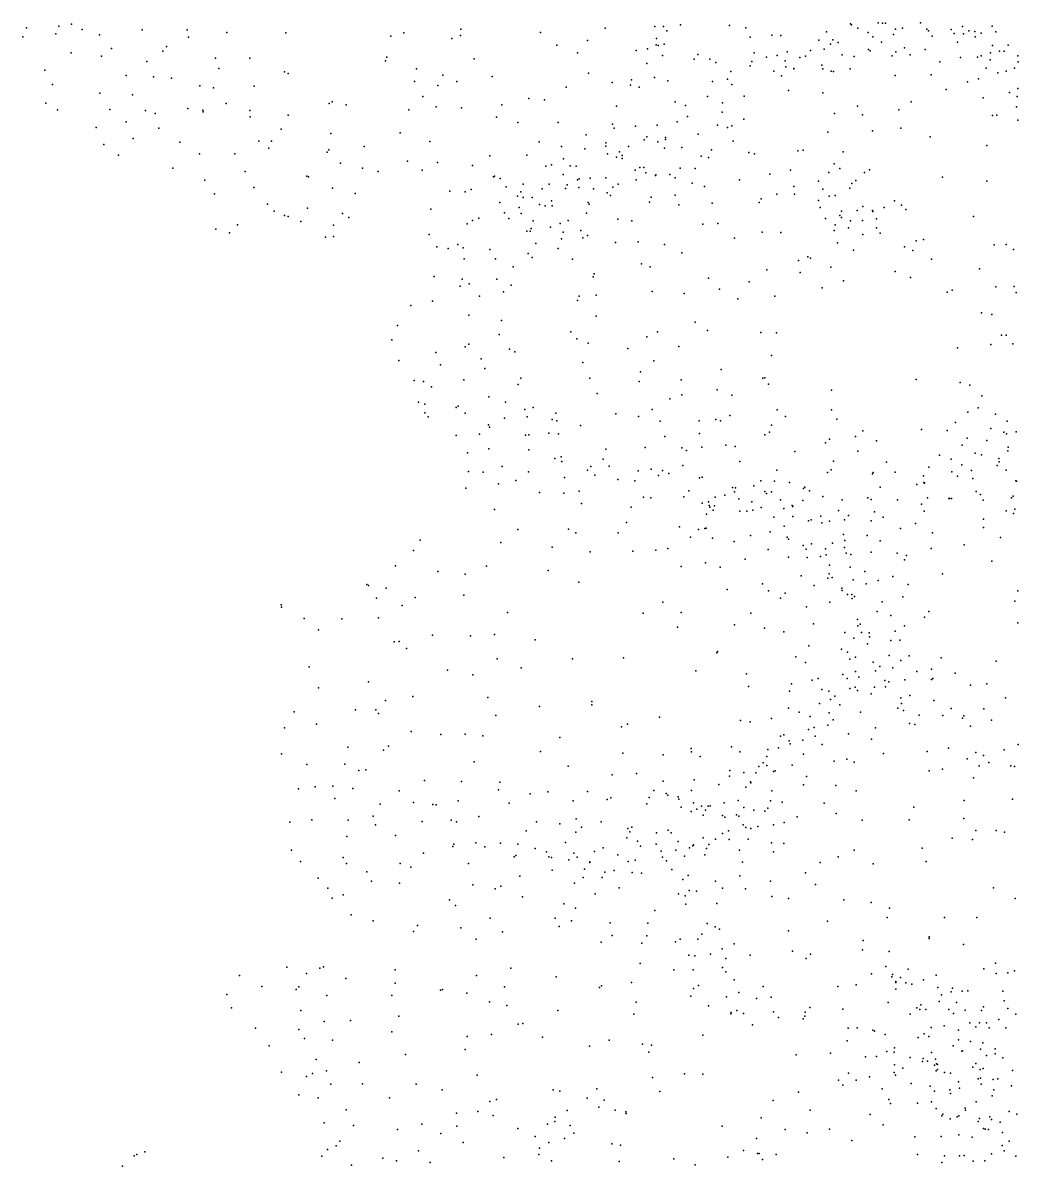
# Model space of a CAD drawing. Header units: millimetres. Extents: x -60275265 to 22802890, y -38578442 to 24337084.
# Drawn here: x -21153378 to -18736378, y -23551304 to -20775304 of the extents above; entities that cross this region are included whole.
import ezdxf

# ---------------------------------------------------------------- set-up
doc = ezdxf.new("R2010")
doc.units = ezdxf.units.MM
doc.header["$MEASUREMENT"] = 0
doc.layers.add('particles', color=7, linetype='Continuous', true_color=0x000000)

msp = doc.modelspace()

# ---------------------------------------------------------------- linework, layer by layer
at = {"layer": 'particles', "color": 93, "true_color": 0x67d435}
for p in [(-21144378, -20787304), (-21066378, -20783304), (-21035378, -20778304), (-21009378, -20791304), (-20089378, -20790304), (-19739378, -20788304), (-19618378, -20784304), (-19597378, -20784304), (-19556378, -20780304), (-19437378, -20781304), (-19397378, -20787304), (-19143378, -20777304), (-19141378, -20780304), (-19125378, -20788304), (-19076378, -20775304), (-19065378, -20776304), (-19058378, -20776304), (-19034378, -20790304), (-19017378, -20788304), (-18973378, -20775304), (-18958378, -20790304), (-18899378, -20791304), (-18871378, -20784304), (-18799378, -20783304), (-21153378, -20809304), (-21073378, -20802304), (-20967378, -20804304), (-20863378, -20792304), (-20754378, -20792304), (-20751378, -20810304), (-20658378, -20798304), (-20514378, -20799304), (-20259378, -20807304), (-20228378, -20799304), (-20111378, -20813304), (-20090378, -20806304), (-19896378, -20798304), (-19782378, -20818304), (-19614378, -20813304), (-19589378, -20794304), (-19387378, -20810304), (-19334378, -20805304), (-19312378, -20806304), (-19220378, -20817304), (-19201378, -20797304), (-19186378, -20816304), (-19100378, -20798304), (-19089378, -20809304), (-19039378, -20803304), (-18954378, -20794304), (-18945378, -20807304), (-18891378, -20801304), (-18869378, -20802304), (-18856378, -20794304), (-18841378, -20796304), (-18840378, -20809304), (-18826378, -20800304), (-18790378, -20797304), (-20938378, -20837304), (-20813378, -20844304), (-20804378, -20832304), (-19856378, -20829304), (-19664378, -20842304), (-19636378, -20838304), (-19615378, -20828304), (-19610378, -20830304), (-19596378, -20827304), (-19297378, -20845304), (-19240378, -20842304), (-19207378, -20839304), (-19192378, -20827304), (-19173378, -20823304), (-19099378, -20840304), (-19095378, -20843304), (-19068378, -20822304), (-19033378, -20845304), (-19012378, -20836304), (-18962378, -20840304), (-18883378, -20822304), (-18798378, -20830304), (-18781378, -20844304), (-18770378, -20844304), (-18760378, -20829304), (-21036378, -20848304), (-20962378, -20856304), (-20852378, -20869304), (-20685378, -20861304), (-20602378, -20861304), (-20272378, -20867304), (-20269378, -20858304), (-20057378, -20862304), (-19806378, -20848304), (-19638378, -20874304), (-19600378, -20854304), (-19523378, -20863304), (-19514378, -20852304), (-19485378, -20863304), (-19470378, -20871304), (-19383378, -20869304), (-19377378, -20848304), (-19347378, -20858304), (-19321378, -20854304), (-19302378, -20867304), (-19266378, -20859304), (-19252378, -20856304), (-19163378, -20853304), (-19134378, -20857304), (-19042378, -20855304), (-18998378, -20853304), (-18926378, -20870304), (-18876378, -20859304), (-18835378, -20858304), (-18826378, -20855304), (-18804378, -20865304), (-18803378, -20848304), (-18737378, -20855304), (-18736378, -20870304), (-21100378, -20890304), (-20677378, -20886304), (-20518378, -20894304), (-20509378, -20898304), (-20197378, -20887304), (-20133378, -20902304), (-19779378, -20897304), (-19434378, -20893304), (-19387378, -20879304), (-19329378, -20892304), (-19300378, -20882304), (-19281378, -20886304), (-19281378, -20887304), (-19213378, -20878304), (-19210378, -20887304), (-19190378, -20892304), (-19184378, -20893304), (-19144378, -20887304), (-18947378, -20901304), (-18814378, -20885304), (-18785378, -20896304), (-18765378, -20892304), (-18745378, -20885304), (-21081378, -20925304), (-20902378, -20903304), (-20836378, -20906304), (-20792378, -20909304), (-20723378, -20928304), (-20591378, -20929304), (-20202378, -20917304), (-20145378, -20927304), (-20099378, -20917304), (-20013378, -20905304), (-19722378, -20920304), (-19677378, -20926304), (-19675378, -20913304), (-19619378, -20908304), (-19587378, -20916304), (-19478378, -20917304), (-19442378, -20912304), (-19431378, -20925304), (-19311378, -20904304), (-19035378, -20903304), (-18859378, -20918304), (-18832378, -20911304), (-20966378, -20946304), (-20887378, -20950304), (-20690378, -20933304), (-20182378, -20954304), (-19834378, -20931304), (-19656378, -20931304), (-19490378, -20954304), (-19401378, -20953304), (-19294378, -20939304), (-19210378, -20945304), (-18911378, -20937304), (-18821378, -20957304), (-18757378, -20944304), (-18738378, -20954304), (-18737378, -20934304), (-21097378, -20970304), (-21069378, -20986304), (-20942378, -20985304), (-20752378, -20983304), (-20659378, -20971304), (-20409378, -20971304), (-20402378, -20967304), (-20368378, -20974304), (-20216378, -20986304), (-20149378, -20979304), (-20088378, -20981304), (-19990378, -20974304), (-19924378, -20959304), (-19886378, -20962304), (-19711378, -20977304), (-19569378, -20967304), (-19544378, -20976304), (-19454378, -20969304), (-19126378, -20977304), (-19026378, -20986304), (-18996378, -20967304), (-18740378, -20979304), (-20855378, -20988304), (-20832378, -20995304), (-20716378, -20987304), (-20715378, -20991304), (-20602378, -20988304), (-20601378, -21003304), (-20509378, -20999304), (-20003378, -21004304), (-19539378, -21002304), (-19455378, -20992304), (-19402378, -21009304), (-19182378, -20995304), (-19114378, -20998304), (-18798378, -21000304), (-18788378, -20999304), (-18737378, -21011304), (-20975378, -21029304), (-20902378, -21015304), (-20823378, -21031304), (-20526378, -21033304), (-19951378, -21017304), (-19853378, -21017304), (-19721378, -21021304), (-19717378, -21031304), (-19665378, -21026304), (-19613378, -21023304), (-19564378, -21015304), (-19466378, -21023304), (-19442378, -21029304), (-19431378, -21025304), (-19198378, -21040304), (-19090378, -21037304), (-19021378, -21031304), (-20885378, -21056304), (-20772378, -21065304), (-20580378, -21062304), (-20549378, -21062304), (-20405378, -21044304), (-20237378, -21042304), (-20165378, -21063304), (-19899378, -21064304), (-19785378, -21047304), (-19737378, -21066304), (-19644378, -21059304), (-19638378, -21052304), (-19611378, -21064304), (-19592378, -21053304), (-19592378, -21058304), (-19513378, -21045304), (-19428378, -21062304), (-18950378, -21052304), (-20956378, -21070304), (-20921378, -21096304), (-20724378, -21093304), (-20638378, -21093304), (-20556378, -21079304), (-20414378, -21089304), (-20410378, -21083304), (-20324378, -21075304), (-19929378, -21096304), (-19845378, -21075304), (-19788378, -21081304), (-19737378, -21074304), (-19733378, -21093304), (-19704378, -21088304), (-19698378, -21097304), (-19682378, -21075304), (-19595378, -21079304), (-19553378, -21078304), (-19481378, -21083304), (-19390378, -21090304), (-19376378, -21093304), (-19271378, -21086304), (-19258378, -21084304), (-19161378, -21088304), (-18812378, -21073304), (-20382378, -21116304), (-20219378, -21111304), (-20146378, -21114304), (-20061378, -21121304), (-20019378, -21098304), (-19883378, -21123304), (-19869378, -21120304), (-19840378, -21105304), (-19824378, -21122304), (-19809378, -21123304), (-19711378, -21101304), (-19698378, -21104304), (-19506378, -21099304), (-19488378, -21102304), (-19183378, -21117304), (-20789378, -21128304), (-20613378, -21136304), (-20463378, -21147304), (-20459378, -21149304), (-20328378, -21128304), (-20290378, -21136304), (-20183378, -21133304), (-20010378, -21149304), (-20008378, -21147304), (-19841378, -21143304), (-19775378, -21152304), (-19737378, -21151304), (-19666378, -21133304), (-19655378, -21126304), (-19645378, -21126304), (-19640378, -21139304), (-19617378, -21146304), (-19616378, -21144304), (-19582378, -21143304), (-19569378, -21151304), (-19557378, -21128304), (-19520378, -21129304), (-19339378, -21142304), (-19289378, -21133304), (-19196378, -21138304), (-19169378, -21129304), (-19109378, -21138304), (-19097378, -21132304), (-18920378, -21150304), (-20711378, -21157304), (-20592378, -21175304), (-20401378, -21176304), (-20064378, -21180304), (-19994378, -21153304), (-19979378, -21173304), (-19938378, -21167304), (-19892378, -21178304), (-19875378, -21167304), (-19835378, -21177304), (-19831378, -21168304), (-19806378, -21156304), (-19803378, -21175304), (-19802378, -21154304), (-19767378, -21178304), (-19720378, -21174304), (-19707378, -21167304), (-19664378, -21156304), (-19528378, -21164304), (-19498378, -21172304), (-19413378, -21156304), (-19281378, -21172304), (-19221378, -21159304), (-19210378, -21179304), (-19145378, -21176304), (-19140378, -21165304), (-19130378, -21158304), (-18812378, -21159304), (-20688378, -21190304), (-20346378, -21189304), (-20116378, -21184304), (-20079378, -21185304), (-19952378, -21196304), (-19944378, -21185304), (-19938378, -21199304), (-19916378, -21199304), (-19869378, -21207304), (-19734378, -21188304), (-19726378, -21194304), (-19627378, -21198304), (-19569378, -21193304), (-19360378, -21202304), (-19322378, -21191304), (-19279378, -21191304), (-19221378, -21206304), (-19195378, -21196304), (-19180378, -21194304), (-19036378, -21207304), (-20559378, -21215304), (-20543378, -21232304), (-20462378, -21225304), (-20162378, -21227304), (-19995378, -21211304), (-19983378, -21236304), (-19948378, -21223304), (-19898378, -21216304), (-19885378, -21219304), (-19868378, -21219304), (-19780378, -21211304), (-19778378, -21215304), (-19631378, -21210304), (-19560378, -21217304), (-19479378, -21213304), (-19365378, -21211304), (-19217378, -21223304), (-19165378, -21232304), (-19127378, -21231304), (-19113378, -21221304), (-19090378, -21231304), (-19089378, -21233304), (-19061378, -21223304), (-19019378, -21218304), (-19009378, -21228304), (-20518378, -21243304), (-20509378, -21245304), (-20478378, -21257304), (-20377378, -21238304), (-20361378, -21248304), (-20074378, -21263304), (-20061378, -21255304), (-20046378, -21249304), (-19973378, -21250304), (-19943378, -21238304), (-19914378, -21256304), (-19848378, -21262304), (-19829378, -21255304), (-19784378, -21237304), (-19708378, -21252304), (-19674378, -21256304), (-19465378, -21262304), (-19204378, -21250304), (-19169378, -21243304), (-19165378, -21248304), (-19143378, -21256304), (-19114378, -21255304), (-19080378, -21251304), (-18844378, -21245304), (-20684378, -21276304), (-20651378, -21285304), (-20632378, -21265304), (-20399378, -21266304), (-20166378, -21289304), (-19929378, -21281304), (-19921378, -21281304), (-19919378, -21274304), (-19872378, -21271304), (-19841378, -21283304), (-19798378, -21279304), (-19782378, -21291304), (-19502378, -21264304), (-19358378, -21283304), (-19312378, -21284304), (-19183378, -21279304), (-19180378, -21265304), (-19148378, -21273304), (-19113378, -21289304), (-19080378, -21273304), (-19071378, -21286304), (-20418378, -21295304), (-20399378, -21294304), (-20148378, -21319304), (-20097378, -21313304), (-19907378, -21311304), (-19845378, -21299304), (-19793378, -21297304), (-19714378, -21308304), (-19659378, -21307304), (-19595378, -21313304), (-19425378, -21298304), (-19175378, -21309304), (-19012378, -21319304), (-18984378, -21304304), (-18966378, -21301304), (-18794378, -21314304), (-18765378, -21313304), (-20120378, -21323304), (-20084378, -21321304), (-20019378, -21325304), (-19926378, -21335304), (-19916378, -21345304), (-19853378, -21323304), (-19553378, -21333304), (-19247378, -21343304), (-19240378, -21346304), (-19136378, -21327304), (-18992378, -21328304), (-18747378, -21325304), (-20081378, -21348304), (-20005378, -21348304), (-19962378, -21367304), (-19818378, -21349304), (-19651378, -21360304), (-19630378, -21367304), (-19269378, -21352304), (-19191378, -21368304), (-18946378, -21349304), (-18830378, -21372304), (-20154378, -21391304), (-20086378, -21397304), (-20002378, -21397304), (-19768378, -21392304), (-19766378, -21384304), (-19488378, -21395304), (-19346378, -21375304), (-19265378, -21381304), (-19160378, -21401304), (-19035378, -21379304), (-18997378, -21393304), (-20091378, -21414304), (-20069378, -21409304), (-19986378, -21428304), (-19967378, -21412304), (-19625378, -21427304), (-19461378, -21422304), (-19389378, -21404304), (-19212378, -21418304), (-18908378, -21429304), (-18896378, -21424304), (-18790378, -21416304), (-18746378, -21415304), (-18741378, -21430304), (-20158378, -21451304), (-20044378, -21439304), (-19806378, -21449304), (-19802378, -21439304), (-19761378, -21436304), (-19547378, -21432304), (-19417378, -21445304), (-19327378, -21439304), (-20211378, -21461304), (-20070378, -21485304), (-18825378, -21479304), (-18800378, -21483304), (-20243378, -21510304), (-19991378, -21498304), (-19761378, -21487304), (-19520378, -21502304), (-19996378, -21532304), (-19822378, -21525304), (-19638378, -21537304), (-19612378, -21525304), (-19490378, -21522304), (-19361378, -21527304), (-19323378, -21528304), (-18776378, -21533304), (-18765378, -21533304), (-20257378, -21545304), (-20079378, -21562304), (-20070378, -21555304), (-19971378, -21567304), (-19808378, -21542304), (-19780378, -21553304), (-19684378, -21566304), (-19560378, -21561304), (-18883378, -21564304), (-18802378, -21556304), (-18749378, -21554304), (-20240378, -21595304), (-20150378, -21575304), (-20040378, -21591304), (-19958378, -21574304), (-19621378, -21596304), (-19335378, -21583304), (-20139378, -21605304), (-20031378, -21614304), (-19793378, -21600304), (-19653378, -21622304), (-19457378, -21617304), (-20203378, -21643304), (-20180378, -21646304), (-20082378, -21642304), (-19944378, -21638304), (-19776378, -21638304), (-19656378, -21646304), (-19554378, -21642304), (-19356378, -21638304), (-19351378, -21637304), (-19342378, -21652304), (-18984378, -21641304), (-18877378, -21648304), (-20161378, -21659304), (-19950378, -21653304), (-19758378, -21675304), (-19553378, -21678304), (-19467378, -21666304), (-19431378, -21679304), (-19189378, -21667304), (-18853378, -21655304), (-20192378, -21696304), (-20177378, -21701304), (-20096378, -21706304), (-20021378, -21683304), (-19981378, -21696304), (-19582378, -21688304), (-18824378, -21681304), (-20177378, -21722304), (-20169378, -21732304), (-20101378, -21709304), (-20079378, -21723304), (-19983378, -21735304), (-19934378, -21714304), (-19928378, -21732304), (-19914378, -21709304), (-19859378, -21723304), (-19713378, -21724304), (-19658378, -21731304), (-19625378, -21714304), (-19436378, -21728304), (-19321378, -21715304), (-19301378, -21731304), (-19189378, -21715304), (-18858378, -21720304), (-18833378, -21710304), (-18791378, -21725304), (-20022378, -21751304), (-20020378, -21757304), (-19868378, -21738304), (-19856378, -21741304), (-19799378, -21753304), (-19605378, -21742304), (-19511378, -21741304), (-19470378, -21738304), (-19459378, -21741304), (-19335378, -21752304), (-19176378, -21737304), (-18971378, -21762304), (-18888378, -21745304), (-18802378, -21760304), (-18763378, -21742304), (-20101378, -21777304), (-20044378, -21774304), (-19932378, -21776304), (-19924378, -21775304), (-19876378, -21771304), (-19852378, -21773304), (-19594378, -21779304), (-19510378, -21772304), (-19351378, -21775304), (-19340378, -21769304), (-19194378, -21786304), (-19131378, -21779304), (-19113378, -21766304), (-19080378, -21790304), (-18908378, -21765304), (-18860378, -21783304), (-18812378, -21789304), (-18771378, -21769304), (-18764378, -21773304), (-18741378, -21768304), (-20073378, -21819304), (-20021378, -21809304), (-19924378, -21812304), (-19737378, -21810304), (-19642378, -21806304), (-19553378, -21807304), (-19541378, -21813304), (-19504378, -21805304), (-19446378, -21800304), (-19423378, -21804304), (-19278378, -21816304), (-19204378, -21795304), (-19125378, -21815304), (-18872378, -21800304), (-18761378, -21814304), (-18760378, -21805304), (-19861378, -21833304), (-19846378, -21829304), (-19844378, -21840304), (-19744378, -21834304), (-19412378, -21840304), (-19184378, -21839304), (-19056378, -21842304), (-18927378, -21825304), (-18899378, -21834304), (-18840378, -21820304), (-18825378, -21824304), (-18783378, -21833304), (-18782378, -21841304), (-20071378, -21864304), (-20035378, -21866304), (-19989378, -21852304), (-19925378, -21865304), (-19782378, -21861304), (-19774378, -21852304), (-19764378, -21873304), (-19729378, -21851304), (-19659378, -21863304), (-19627378, -21859304), (-19609378, -21874304), (-19600378, -21862304), (-19584378, -21869304), (-19550378, -21850304), (-19322378, -21861304), (-19199378, -21867304), (-19190378, -21860304), (-19090378, -21870304), (-19088378, -21867304), (-19035378, -21866304), (-18953378, -21854304), (-18897378, -21865304), (-18873378, -21848304), (-18849378, -21862304), (-18787378, -21850304), (-18765378, -21861304), (-19998378, -21894304), (-19956378, -21886304), (-19838378, -21879304), (-19708378, -21884304), (-19667378, -21887304), (-19510378, -21880304), (-19503378, -21878304), (-19378378, -21899304), (-19361378, -21887304), (-19328378, -21888304), (-19291378, -21891304), (-19254378, -21902304), (-19071378, -21902304), (-18982378, -21896304), (-18966378, -21875304), (-18965378, -21891304), (-18963378, -21893304), (-18883378, -21876304), (-18846378, -21881304), (-18742378, -21887304), (-18740378, -21888304), (-20077378, -21905304), (-19898378, -21915304), (-19839378, -21917304), (-19802378, -21912304), (-19646378, -21927304), (-19628378, -21928304), (-19548378, -21926304), (-19536378, -21911304), (-19472378, -21927304), (-19448378, -21922304), (-19430378, -21903304), (-19425378, -21914304), (-19422378, -21904304), (-19351378, -21913304), (-19347378, -21918304), (-19335378, -21914304), (-19257378, -21906304), (-19243378, -21911304), (-19210378, -21925304), (-19101378, -21928304), (-18956378, -21928304), (-18904378, -21930304), (-18903378, -21930304), (-18898378, -21930304), (-18838378, -21913304), (-18827378, -21920304), (-18752378, -21928304), (-18748378, -21924304), (-20008378, -21957304), (-19796378, -21942304), (-19676378, -21951304), (-19503378, -21941304), (-19488378, -21938304), (-19486378, -21947304), (-19485378, -21951304), (-19473378, -21948304), (-19414378, -21931304), (-19383378, -21938304), (-19360378, -21952304), (-19313378, -21933304), (-19305378, -21954304), (-19285378, -21947304), (-19283378, -21949304), (-19259378, -21935304), (-19163378, -21933304), (-19093378, -21932304), (-19029378, -21933304), (-18971378, -21944304), (-18821378, -21934304), (-18744378, -21956304), (-19493378, -21968304), (-19477378, -21958304), (-19412378, -21961304), (-19395378, -21961304), (-19380378, -21958304), (-19329378, -21975304), (-19283378, -21974304), (-19245378, -21984304), (-19239378, -21982304), (-19215378, -21973304), (-19194378, -21985304), (-19172378, -21959304), (-19158378, -21982304), (-19148378, -21971304), (-19093378, -21984304), (-19085378, -21962304), (-19064378, -21975304), (-18964378, -21961304), (-18820378, -21980304), (-18765378, -21960304), (-18747378, -21966304), (-19951378, -22005304), (-19828378, -22004304), (-19810378, -22013304), (-19707378, -22013304), (-19687378, -21988304), (-19558378, -21999304), (-19512378, -22005304), (-19497378, -22003304), (-19494378, -22002304), (-19338378, -22011304), (-19304378, -21997304), (-19213378, -21989304), (-19022378, -22003304), (-18985378, -21991304), (-18944378, -22013304), (-18820378, -22000304), (-20188378, -22031304), (-19992378, -22037304), (-19532378, -22024304), (-19478378, -22026304), (-19426378, -22034304), (-19386378, -22020304), (-19297378, -22024304), (-19294378, -22029304), (-19238378, -22040304), (-19187378, -22038304), (-19160378, -22017304), (-19157378, -22032304), (-19103378, -22020304), (-19071378, -22033304), (-18779378, -22025304), (-20204378, -22056304), (-19868378, -22048304), (-19775378, -22059304), (-19672378, -22058304), (-19616378, -22055304), (-19587378, -22051304), (-19343378, -22054304), (-19258378, -22044304), (-19251378, -22053304), (-19204378, -22052304), (-19202378, -22067304), (-19158378, -22049304), (-19154378, -22063304), (-19142378, -22066304), (-19093378, -22060304), (-19030378, -22063304), (-19007378, -22068304), (-18947378, -22051304), (-18867378, -22042304), (-20248378, -22093304), (-20027378, -22094304), (-19554378, -22095304), (-19495378, -22086304), (-19399378, -22077304), (-19294378, -22072304), (-19248378, -22073304), (-19216378, -22071304), (-19194378, -22092304), (-19012378, -22079304), (-18800378, -22082304), (-20145378, -22107304), (-20079378, -22114304), (-19877378, -22105304), (-19460378, -22097304), (-19263378, -22118304), (-19198378, -22123304), (-19195378, -22113304), (-19188378, -22122304), (-19144378, -22097304), (-19108378, -22107304), (-19040378, -22119304), (-18920378, -22113304), (-20318378, -22139304), (-20314378, -22141304), (-20271378, -22148304), (-19803378, -22133304), (-19443378, -22151304), (-19357378, -22137304), (-19231378, -22141304), (-19164378, -22148304), (-19137378, -22127304), (-19105378, -22137304), (-19076378, -22129304), (-19003378, -22139304), (-20294378, -22172304), (-20200378, -22170304), (-20082378, -22165304), (-19342378, -22154304), (-19313378, -22172304), (-19302378, -22160304), (-19163378, -22153304), (-19150378, -22163304), (-19140378, -22163304), (-19139378, -22173304), (-19133378, -22168304), (-19016378, -22169304), (-18744378, -22179304), (-18737378, -22154304), (-20526378, -22188304), (-20525378, -22194304), (-20232378, -22190304), (-19976378, -22207304), (-19599378, -22182304), (-19554378, -22207304), (-19250378, -22193304), (-19193378, -22182304), (-19078378, -22204304), (-19066378, -22181304), (-18953378, -22204304), (-20470378, -22221304), (-20378378, -22222304), (-20289378, -22220304), (-19647378, -22208304), (-19385378, -22208304), (-19233378, -22234304), (-19126378, -22224304), (-19120378, -22235304), (-19045378, -22214304), (-18963378, -22218304), (-18737378, -22232304), (-20435378, -22249304), (-20158378, -22262304), (-20066378, -22263304), (-20008378, -22260304), (-19563378, -22242304), (-19425378, -22237304), (-19352378, -22245304), (-19305378, -22254304), (-19157378, -22255304), (-19125378, -22239304), (-19116378, -22255304), (-19098378, -22256304), (-19035378, -22252304), (-19012378, -22239304), (-20251378, -22278304), (-20239378, -22277304), (-19909378, -22273304), (-19244378, -22288304), (-19135378, -22269304), (-19102378, -22283304), (-19097378, -22266304), (-19045378, -22275304), (-19023378, -22274304), (-20221378, -22294304), (-19694378, -22317304), (-19468378, -22305304), (-19466378, -22301304), (-19276378, -22314304), (-19165378, -22296304), (-19150378, -22303304), (-19131378, -22315304), (-19049378, -22311304), (-19001378, -22312304), (-18923378, -22317304), (-20458378, -22339304), (-20001378, -22319304), (-19943378, -22341304), (-19818378, -22319304), (-19252378, -22328304), (-19145378, -22320304), (-19088378, -22327304), (-19072378, -22338304), (-19040378, -22341304), (-19021378, -22323304), (-18946378, -22344304), (-18789378, -22325304), (-20122378, -22347304), (-20060378, -22358304), (-19519378, -22348304), (-19396378, -22356304), (-19236378, -22371304), (-19222378, -22367304), (-19162378, -22357304), (-19151378, -22367304), (-19131378, -22350304), (-19123378, -22364304), (-19082378, -22348304), (-19060378, -22372304), (-19011378, -22370304), (-18982378, -22350304), (-18946378, -22369304), (-18943378, -22367304), (-18889378, -22354304), (-20435378, -22390304), (-20314378, -22375304), (-19391378, -22386304), (-19291378, -22398304), (-19286378, -22380304), (-19213378, -22394304), (-19196378, -22398304), (-19145378, -22391304), (-19132378, -22388304), (-19126378, -22396304), (-19085378, -22388304), (-19058378, -22387304), (-19050378, -22375304), (-18852378, -22383304), (-18812378, -22380304), (-20272378, -22420304), (-20206378, -22411304), (-20024378, -22413304), (-19771378, -22423304), (-19218378, -22428304), (-19192378, -22418304), (-19181378, -22410304), (-19093378, -22404304), (-19021378, -22414304), (-19019378, -22428304), (-18999378, -22408304), (-18941378, -22420304), (-18767378, -22414304), (-20494378, -22448304), (-20345378, -22443304), (-20296378, -22443304), (-20289378, -22452304), (-20004378, -22457304), (-19898378, -22435304), (-19771378, -22431304), (-19294378, -22439304), (-19268378, -22449304), (-19195378, -22450304), (-19169378, -22431304), (-19119378, -22449304), (-19028378, -22439304), (-19014378, -22445304), (-18976378, -22456304), (-18919378, -22457304), (-18899378, -22440304), (-18819378, -22441304), (-20440378, -22478304), (-19699378, -22484304), (-19685378, -22478304), (-19607378, -22461304), (-19410378, -22469304), (-19387378, -22472304), (-19335378, -22464304), (-19241378, -22459304), (-19198378, -22480304), (-19185378, -22467304), (-19000378, -22476304), (-18987378, -22479304), (-18871378, -22463304), (-18868378, -22458304), (-18852378, -22483304), (-18801378, -22468304), (-20518378, -22487304), (-20210378, -22496304), (-20138378, -22503304), (-20079378, -22502304), (-20036378, -22506304), (-19849378, -22510304), (-19313378, -22507304), (-19305378, -22504304), (-19245378, -22491304), (-19231378, -22486304), (-19229378, -22507304), (-19148378, -22501304), (-19082378, -22487304), (-20364378, -22534304), (-20265378, -22531304), (-19530378, -22537304), (-19432378, -22533304), (-19344378, -22539304), (-19318378, -22535304), (-19292378, -22518304), (-19290378, -22526304), (-19259378, -22517304), (-19212378, -22527304), (-19092378, -22514304), (-18905378, -22536304), (-18770378, -22540304), (-18736378, -22527304), (-20525378, -22550304), (-20277378, -22541304), (-19896378, -22544304), (-19696378, -22548304), (-19598378, -22552304), (-19529378, -22545304), (-19508378, -22556304), (-19412378, -22545304), (-19346378, -22556304), (-19257378, -22551304), (-19183378, -22568304), (-19152378, -22563304), (-19063378, -22549304), (-18957378, -22544304), (-18860378, -22562304), (-18839378, -22547304), (-18820378, -22554304), (-20463378, -22576304), (-20371378, -22575304), (-20337378, -22590304), (-20320378, -22589304), (-20057378, -22569304), (-19829378, -22580304), (-19436378, -22590304), (-19402378, -22595304), (-19373378, -22596304), (-19366378, -22581304), (-19355378, -22572304), (-19346378, -22578304), (-19330378, -22593304), (-19326378, -22591304), (-19285378, -22577304), (-19134378, -22570304), (-18952378, -22591304), (-18920378, -22587304), (-18831378, -22579304), (-18807378, -22571304), (-18754378, -22579304), (-18745378, -22581304), (-20178378, -22615304), (-20088378, -22617304), (-19995378, -22619304), (-19722378, -22601304), (-19663378, -22598304), (-19598378, -22616304), (-19523378, -22613304), (-19463378, -22624304), (-19437378, -22604304), (-19386378, -22618304), (-19385378, -22620304), (-19250378, -22605304), (-18844378, -22608304), (-20484378, -22635304), (-20443378, -22630304), (-20400378, -22628304), (-20352378, -22634304), (-20239378, -22640304), (-19998378, -22637304), (-19921378, -22647304), (-19878378, -22642304), (-19782378, -22641304), (-19621378, -22639304), (-19591378, -22646304), (-19587378, -22650304), (-19529378, -22639304), (-19397378, -22631304), (-19334378, -22640304), (-19257378, -22625304), (-19179378, -22627304), (-19129378, -22640304), (-20395378, -22658304), (-20285378, -22672304), (-20204378, -22668304), (-20157378, -22673304), (-20149378, -22674304), (-20096378, -22664304), (-19972378, -22670304), (-19817378, -22664304), (-19734378, -22661304), (-19725378, -22657304), (-19638378, -22671304), (-19632378, -22656304), (-19562378, -22654304), (-19560378, -22660304), (-19554378, -22679304), (-19524378, -22669304), (-19505378, -22677304), (-19489378, -22677304), (-19484378, -22676304), (-19450378, -22669304), (-19416378, -22663304), (-19337378, -22664304), (-19309378, -22667304), (-19207378, -22670304), (-18989378, -22679304), (-18867378, -22663304), (-18750378, -22660304), (-20302378, -22701304), (-20046378, -22702304), (-19530378, -22690304), (-19516378, -22684304), (-19501378, -22699304), (-19495378, -22687304), (-19454378, -22700304), (-19448378, -22704304), (-19420378, -22698304), (-19414378, -22701304), (-19402378, -22680304), (-19378378, -22687304), (-19351378, -22689304), (-19344378, -22682304), (-19273378, -22703304), (-19178378, -22695304), (-18868378, -22707304), (-20505378, -22716304), (-20451378, -22710304), (-20363378, -22711304), (-20297378, -22722304), (-20183378, -22714304), (-20113378, -22711304), (-20100378, -22715304), (-19906378, -22715304), (-19849378, -22720304), (-19809378, -22708304), (-19796378, -22728304), (-19749378, -22715304), (-19684378, -22731304), (-19674378, -22728304), (-19586378, -22735304), (-19404378, -22722304), (-19397378, -22729304), (-19385378, -22731304), (-19368378, -22726304), (-19330378, -22722304), (-19304378, -22717304), (-19115378, -22711304), (-19001378, -22710304), (-20366378, -22751304), (-20248378, -22748304), (-19931378, -22737304), (-19810378, -22740304), (-19686378, -22754304), (-19679378, -22739304), (-19660378, -22762304), (-19614378, -22742304), (-19579378, -22742304), (-19501378, -22754304), (-19471378, -22757304), (-19454378, -22743304), (-19439378, -22737304), (-19438378, -22758304), (-19392378, -22757304), (-18896378, -22755304), (-18847378, -22758304), (-18839378, -22736304), (-18789378, -22736304), (-18769378, -22740304), (-20501378, -22784304), (-20109378, -22775304), (-20106378, -22769304), (-20053378, -22766304), (-20031378, -22776304), (-19993378, -22767304), (-19951378, -22769304), (-19909378, -22780304), (-19881378, -22788304), (-19835378, -22765304), (-19765378, -22787304), (-19744378, -22778304), (-19653378, -22774304), (-19615378, -22769304), (-19603378, -22786304), (-19567378, -22784304), (-19562378, -22763304), (-19534378, -22778304), (-19526378, -22773304), (-19524378, -22771304), (-19493378, -22780304), (-19487378, -22770304), (-19413378, -22784304), (-19335378, -22766304), (-19330378, -22788304), (-19305378, -22768304), (-19134378, -22784304), (-18969378, -22779304), (-20479378, -22811304), (-20375378, -22802304), (-20367378, -22816304), (-20237378, -22816304), (-20180378, -22791304), (-20071378, -22816304), (-19960378, -22800304), (-19956378, -22797304), (-19876378, -22800304), (-19869378, -22802304), (-19827378, -22807304), (-19815378, -22791304), (-19807378, -22801304), (-19776378, -22812304), (-19776378, -22814304), (-19708378, -22795304), (-19683378, -22811304), (-19666378, -22808304), (-19600378, -22801304), (-19590378, -22810304), (-19546378, -22798304), (-19497378, -22795304), (-19405378, -22813304), (-19217378, -22814304), (-19173378, -22800304), (-19088378, -22817304), (-18959378, -22811304), (-20318378, -22836304), (-20211378, -22825304), (-19868378, -22832304), (-19789378, -22830304), (-19740378, -22837304), (-19717378, -22833304), (-19673378, -22838304), (-19651378, -22840304), (-19577378, -22831304), (-19537378, -22845304), (-19412378, -22846304), (-19252378, -22839304), (-20436378, -22852304), (-20306378, -22859304), (-20238378, -22864304), (-20060378, -22868304), (-19992378, -22871304), (-19946378, -22847304), (-19813378, -22864304), (-19792378, -22850304), (-19746378, -22850304), (-19550378, -22855304), (-19471378, -22859304), (-19337378, -22859304), (-19228378, -22867304), (-20412378, -22876304), (-20402378, -22900304), (-20375378, -22892304), (-20006378, -22878304), (-19940378, -22897304), (-19763378, -22890304), (-19705378, -22875304), (-19561378, -22890304), (-19545378, -22895304), (-19535378, -22882304), (-19517378, -22883304), (-19454378, -22876304), (-19398378, -22878304), (-19334378, -22896304), (-19294378, -22901304), (-18796378, -22875304), (-18743378, -22901304), (-20117378, -22904304), (-20102378, -22918304), (-19839378, -22914304), (-19811378, -22925304), (-19543378, -22915304), (-19468378, -22913304), (-19159378, -22904304), (-19093378, -22911304), (-19048378, -22925304), (-20356378, -22941304), (-20302378, -22955304), (-20018378, -22949304), (-19860378, -22949304), (-19821378, -22955304), (-19618378, -22930304), (-19199378, -22956304), (-19054378, -22947304), (-18915378, -22947304), (-18836378, -22947304), (-20204378, -22981304), (-20195378, -22967304), (-20089378, -22972304), (-19988378, -22982304), (-19851378, -22969304), (-19727378, -22960304), (-19635378, -22961304), (-19491378, -22962304), (-19472378, -22970304), (-19461378, -22976304), (-19294378, -22980304), (-20052378, -23000304), (-19749378, -23007304), (-19722378, -22991304), (-19650378, -23010304), (-19638378, -22992304), (-19568378, -23006304), (-19557378, -23000304), (-19514378, -23000304), (-19504378, -22988304), (-19426378, -23011304), (-19112378, -23003304), (-18952378, -22994304), (-18952378, -22998304), (-19536378, -23039304), (-19521378, -23040304), (-19483378, -23036304), (-19455378, -23023304), (-19387378, -23039304), (-19284378, -23029304), (-19240378, -23036304), (-19114378, -23026304), (-19049378, -23030304), (-18869378, -23013304), (-20512378, -23068304), (-20423378, -23067304), (-19654378, -23059304), (-19446378, -23047304), (-19251378, -23047304), (-19057378, -23066304), (-18791378, -23058304), (-20627378, -23088304), (-20464378, -23083304), (-20432378, -23070304), (-20369378, -23095304), (-20249378, -23074304), (-20051378, -23088304), (-19968378, -23070304), (-19858378, -23091304), (-19572378, -23074304), (-19525378, -23074304), (-19454378, -23069304), (-19446378, -23079304), (-19092378, -23084304), (-19043378, -23091304), (-19041378, -23086304), (-19022378, -23093304), (-19003378, -23073304), (-18935378, -23087304), (-18819378, -23072304), (-18789378, -23083304), (-18761378, -23082304), (-18745378, -23077304), (-20573378, -23115304), (-20489378, -23122304), (-20483378, -23116304), (-20249378, -23107304), (-20134378, -23122304), (-19983378, -23116304), (-19753378, -23117304), (-19748378, -23113304), (-19675378, -23105304), (-19524378, -23120304), (-19512378, -23112304), (-19426378, -23099304), (-19355378, -23115304), (-19174378, -23115304), (-19129378, -23111304), (-19033378, -23103304), (-19033378, -23105304), (-19033378, -23121304), (-19009378, -23106304), (-18994378, -23109304), (-18966378, -23099304), (-18931378, -23117304), (-18895378, -23119304), (-20658378, -23134304), (-20415378, -23137304), (-20257378, -23137304), (-20139378, -23124304), (-20075378, -23131304), (-19531378, -23138304), (-19444378, -23140304), (-19414378, -23129304), (-19371378, -23144304), (-19336378, -23141304), (-18928378, -23151304), (-18922378, -23135304), (-18899378, -23128304), (-18872378, -23126304), (-18858378, -23125304), (-18773378, -23126304), (-18770378, -23150304), (-20646378, -23167304), (-20478378, -23173304), (-20020378, -23152304), (-19978378, -23161304), (-19854378, -23173304), (-19664378, -23153304), (-19488378, -23162304), (-19433378, -23178304), (-19419378, -23173304), (-19330378, -23176304), (-19253378, -23177304), (-19242378, -23166304), (-19162378, -23170304), (-19052378, -23154304), (-18982378, -23167304), (-18975378, -23171304), (-18972378, -23159304), (-18960378, -23171304), (-18904378, -23171304), (-18886378, -23154304), (-18865378, -23172304), (-18825378, -23173304), (-18820378, -23164304), (-18761378, -23168304), (-20421378, -23200304), (-20357378, -23197304), (-20240378, -23187304), (-19950378, -23206304), (-19939378, -23205304), (-19669378, -23182304), (-19434378, -23181304), (-19403378, -23180304), (-19318378, -23190304), (-19258378, -23193304), (-19254378, -23187304), (-18998378, -23182304), (-18893378, -23180304), (-18853378, -23203304), (-18830378, -23203304), (-18813378, -23203304), (-18783378, -23195304), (-18742378, -23182304), (-20588378, -23216304), (-20483378, -23219304), (-20257378, -23225304), (-20015378, -23231304), (-19502378, -23233304), (-19381378, -23208304), (-19149378, -23216304), (-19127378, -23215304), (-19089378, -23221304), (-19085378, -23223304), (-19059378, -23231304), (-18964378, -23230304), (-18947378, -23214304), (-18916378, -23210304), (-18881378, -23221304), (-18839378, -23213304), (-18806378, -23215304), (-18766378, -23215304), (-20555378, -23259304), (-20469378, -23241304), (-20401378, -23245304), (-20074378, -23236304), (-19891378, -23238304), (-19777378, -23260304), (-19729378, -23245304), (-19648378, -23255304), (-19626378, -23257304), (-19151378, -23247304), (-18979378, -23239304), (-18953378, -23236304), (-18894378, -23259304), (-18881378, -23244304), (-18852378, -23248304), (-18822378, -23252304), (-20224378, -23280304), (-20079378, -23268304), (-19633378, -23274304), (-19275378, -23281304), (-19192378, -23277304), (-19107378, -23286304), (-19080378, -23285304), (-19055378, -23273304), (-19037378, -23274304), (-19036378, -23264304), (-18998378, -23287304), (-18967378, -23290304), (-18946378, -23275304), (-18873378, -23272304), (-18871378, -23271304), (-18827378, -23267304), (-18813378, -23282304), (-18792378, -23266304), (-18792378, -23278304), (-18773378, -23288304), (-20441378, -23292304), (-20336378, -23299304), (-19036378, -23305304), (-19016378, -23313304), (-18968378, -23297304), (-18956378, -23296304), (-18939378, -23306304), (-18937378, -23291304), (-18934378, -23303304), (-18932378, -23304304), (-18932378, -23316304), (-18846378, -23311304), (-18839378, -23302304), (-18828378, -23316304), (-18821378, -23314304), (-20525378, -23323304), (-20464378, -23333304), (-20450378, -23326304), (-20416378, -23320304), (-20050378, -23330304), (-19624378, -23336304), (-19546378, -23327304), (-19502378, -23328304), (-19172378, -23342304), (-19148378, -23325304), (-19129378, -23342304), (-19097378, -23334304), (-19037378, -23324304), (-19034378, -23330304), (-18935378, -23320304), (-18915378, -23324304), (-18900378, -23325304), (-18833378, -23339304), (-18827378, -23337304), (-18797378, -23341304), (-18785378, -23339304), (-18750378, -23319304), (-20405378, -23352304), (-20328378, -23351304), (-20198378, -23352304), (-20135378, -23366304), (-19865378, -23366304), (-19849378, -23369304), (-19759378, -23363304), (-19606378, -23370304), (-19269378, -23371304), (-19162378, -23354304), (-19066378, -23363304), (-18996378, -23350304), (-18950378, -23357304), (-18939378, -23369304), (-18902378, -23366304), (-18881378, -23346304), (-18878378, -23362304), (-18826378, -23352304), (-18795378, -23366304), (-18752378, -23356304), (-20483378, -23378304), (-20436378, -23385304), (-20263378, -23385304), (-20019378, -23394304), (-20003378, -23389304), (-19783378, -23386304), (-19741378, -23391304), (-19331378, -23392304), (-19050378, -23389304), (-19046378, -23399304), (-18980378, -23398304), (-18946378, -23395304), (-18900378, -23375304), (-18838378, -23395304), (-18799378, -23380304), (-20368378, -23414304), (-20100378, -23422304), (-20048378, -23418304), (-20011378, -23428304), (-19831378, -23416304), (-19754378, -23408304), (-19715378, -23415304), (-19689378, -23419304), (-19688378, -23423304), (-19241378, -23415304), (-19095378, -23426304), (-18935378, -23411304), (-18921378, -23429304), (-18919378, -23425304), (-18880378, -23429304), (-18865378, -23410304), (-18864378, -23415304), (-18758378, -23418304), (-18739378, -23425304), (-20421378, -23446304), (-20350378, -23452304), (-20184378, -23449304), (-20099378, -23454304), (-19879378, -23449304), (-19861378, -23443304), (-19860378, -23432304), (-19824378, -23452304), (-19455378, -23454304), (-19360378, -23434304), (-19064378, -23451304), (-18901378, -23436304), (-18884378, -23431304), (-18833378, -23443304), (-18830378, -23435304), (-18805378, -23431304), (-18801378, -23438304), (-18780378, -23444304), (-20243378, -23462304), (-20138378, -23472304), (-19951378, -23460304), (-19909378, -23479304), (-19838378, -23484304), (-19815378, -23471304), (-19371378, -23484304), (-19302378, -23462304), (-19248378, -23470304), (-19194378, -23461304), (-18987378, -23480304), (-18923378, -23479304), (-18880378, -23475304), (-18848378, -23481304), (-18820378, -23460304), (-18816378, -23461304), (-18808378, -23462304), (-18774378, -23469304), (-20413378, -23511304), (-20392378, -23502304), (-20383378, -23490304), (-20084378, -23494304), (-19898378, -23507304), (-19876378, -23494304), (-19723378, -23497304), (-19702378, -23500304), (-19140378, -23489304), (-18775378, -23501304), (-18758378, -23490304), (-20883378, -23526304), (-20876378, -23523304), (-20857378, -23516304), (-20427378, -23527304), (-20279378, -23532304), (-20246378, -23538304), (-20192378, -23514304), (-19985378, -23530304), (-19900378, -23523304), (-19869378, -23538304), (-19705378, -23540304), (-19572378, -23533304), (-19441378, -23529304), (-19403378, -23513304), (-19369378, -23520304), (-19365378, -23520304), (-19357378, -23535304), (-19324378, -23523304), (-18980378, -23523304), (-18915378, -23526304), (-18878378, -23526304), (-18867378, -23525304), (-18845378, -23539304), (-18817378, -23538304), (-18801378, -23521304), (-18770378, -23514304), (-18742378, -23527304), (-20911378, -23551304), (-20355378, -23549304), (-20164378, -23542304), (-19520378, -23548304), (-18921378, -23542304)]:
    msp.add_point(p, dxfattribs=at)

doc.saveas('drawing.dxf')
